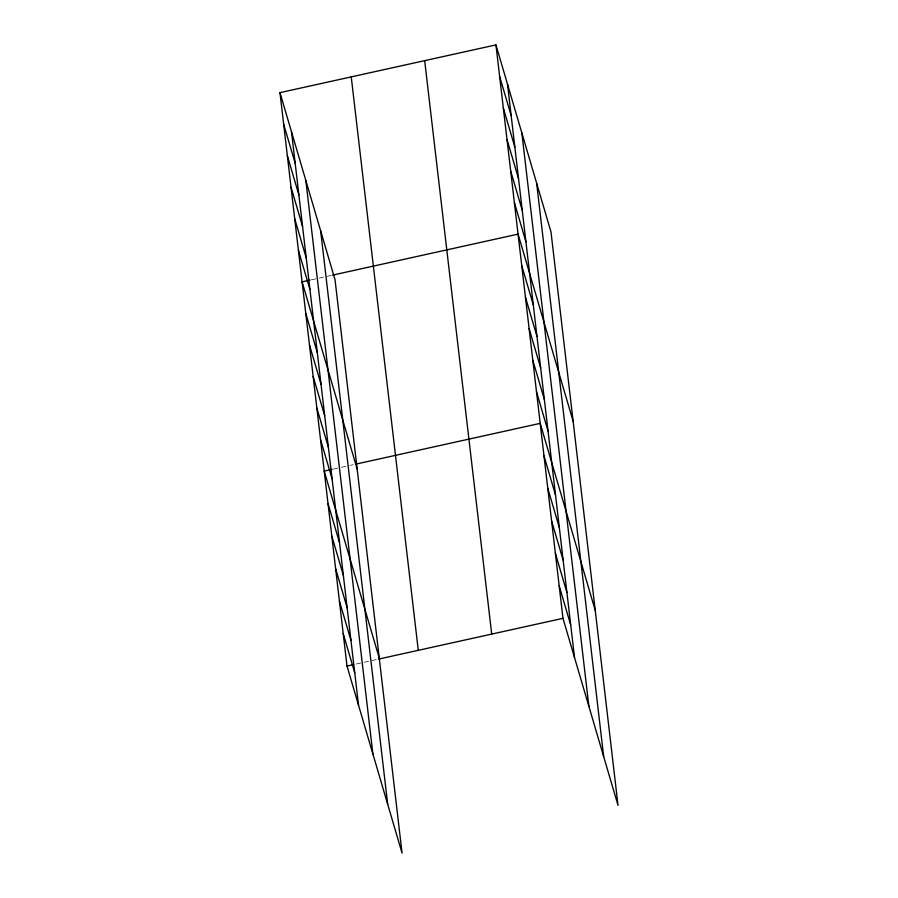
<?xml version="1.0" encoding="UTF-8"?>
<svg xmlns="http://www.w3.org/2000/svg" width="898" height="898" viewBox="0 0 898 898"><rect width="100%" height="100%" fill="white"/><g stroke="black" fill="none" stroke-linecap="round" stroke-linejoin="round"><path stroke-width="0.67" stroke-dasharray="4.49 3.37" d="M311.337 279.828L317.937 278.369M319.25 278.077L331.126 275.45M333.45 469.059L340.05 467.6M341.375 467.308L349.288 465.557M350.613 465.265L353.251 464.681M356.248 664.026L362.848 662.567M364.161 662.275L377.362 659.368"/><path stroke-width="1.35" d="M279.974 92.64L335.021 279.66L402.057 853.1L347.01 666.069L279.974 92.64L495.943 44.9L550.99 231.931L618.026 805.36L562.979 618.34L495.943 44.9M310.012 280.12L302.098 281.871L357.135 468.902M332.451 275.158L518.067 234.131L573.115 421.162M332.137 469.351L324.212 471.102L379.259 658.133M355.889 464.109L540.192 423.362L595.239 610.393M347.01 666.069L353.61 664.61M378.687 659.076L562.979 618.34M499.636 76.442L511.164 115.618M503.318 107.973L514.857 147.16M507.011 139.516L518.539 178.691M510.693 171.058L522.221 210.233M514.386 202.6L525.914 241.775M521.76 265.673L533.289 304.849M525.442 297.216L536.97 336.391M529.135 328.747L540.663 367.922M532.817 360.289L544.345 399.464M536.499 391.831L548.038 431.006M543.986 455.858L555.525 495.034M547.791 488.355L559.319 527.53M551.585 520.851L563.113 560.026M555.391 553.348L566.919 592.523M559.185 585.844L570.713 625.019M283.656 124.182L295.195 163.357M287.349 155.713L298.877 194.888M291.031 187.255L302.559 226.431M294.724 218.798L306.252 257.973M298.405 250.329L309.933 289.504M305.78 313.413L317.308 352.588M309.462 344.944L321.001 384.131M313.155 376.486L324.683 415.662M316.837 408.029L328.376 447.204M320.53 439.571L332.058 478.746M328.017 503.598L339.545 542.774M331.811 536.095L343.339 575.27M335.616 568.591L347.144 607.766M339.41 601.088L350.938 640.263M343.204 633.573L354.744 672.759M536.634 183.136L603.669 756.576M521.839 132.87L588.875 706.299M507.482 84.075L574.518 657.516M424.675 60.649L491.711 634.089M351.241 76.88L418.277 650.32M320.653 230.876L387.689 804.305M305.859 180.61L372.894 754.039M291.502 131.815L358.538 705.244"/></g></svg>
